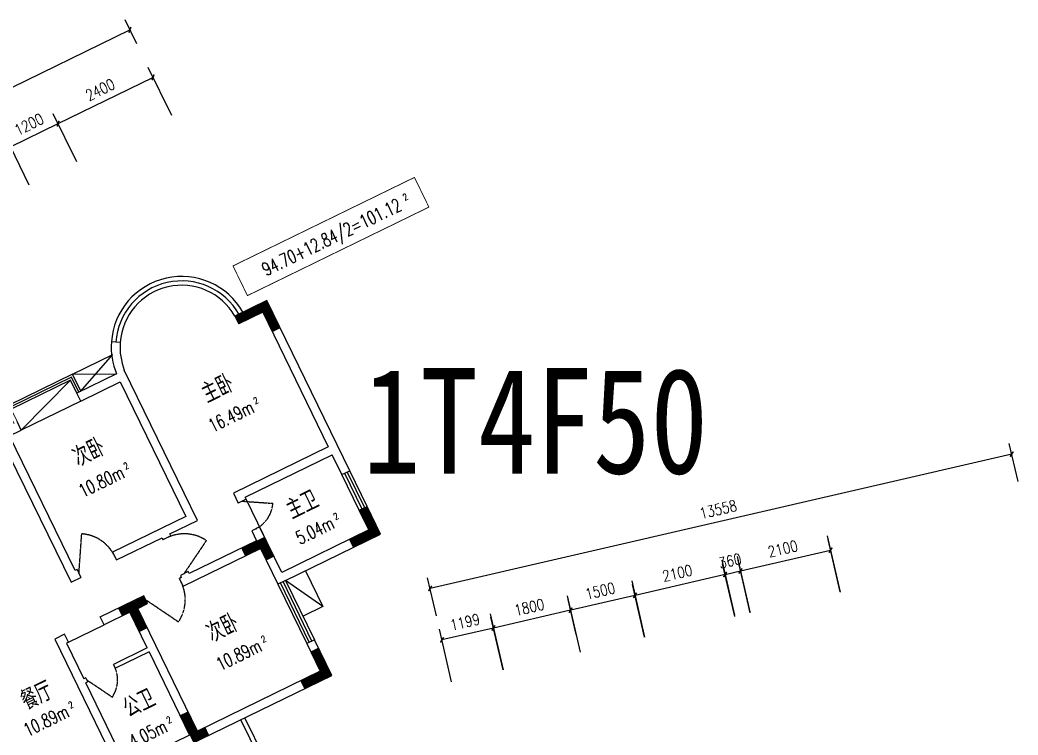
# Model space of a CAD drawing. Header units: millimetres. Extents: x 837 to 48023, y 334 to 42687.
# Drawn here: x 25354 to 48023, y 26449 to 42687 of the extents above; entities that cross this region are included whole.
import ezdxf
from ezdxf.enums import TextEntityAlignment as Align

# ---------------------------------------------------------------- set-up
doc = ezdxf.new("R2010")
doc.units = ezdxf.units.MM
doc.linetypes.add('DASH', pattern=[0.35, 0.25, -0.1])
for name, color, linetype in [('AXIS', 3, 'Continuous'), ('BEI', 2, 'Continuous'), ('BZ', 34, 'Continuous'), ('KWC', 103, 'Continuous'), ('PUB_TEXT', 7, 'Continuous'), ('PUB_WINDW', 7, 'Continuous'), ('TEXT', 5, 'Continuous'), ('W', 3, 'Continuous'), ('WALL', 255, 'Continuous'), ('WINDOW', 2, 'Continuous'), ('YT', 4, 'Continuous')]:
    doc.layers.add(name, color=color, linetype=linetype)
doc.styles.add('-宋体', font='SimSun.ttf', dxfattribs={"width": 0.8})
doc.styles.add('DIM_FONT', font='SIMPLEX', dxfattribs={"width": 0.8})
doc.styles.add('SIMPLEX', font='SIMPLEX.SHX')
doc.styles.add('Z1', font='simplex.shx', dxfattribs={"width": 0.8, "bigfont": 'hztxt.shx'})
doc.dimstyles.new('DIM', dxfattribs={"dimscale": 1.5, "dimtxt": 250, "dimasz": 0.7, "dimexe": 250, "dimexo": 0, "dimgap": 150, "dimtad": 1, "dimdec": 0, "dimzin": 0, "dimdsep": 46, "dimtxsty": 'DIM_FONT', "dimblk": '_DIMX', "dimblk1": '_DIMX', "dimblk2": '_DIMX', "dimsah": 1, "dimcen": 0.09, "dimclrt": 7, "dimadec": 0, "dimazin": 0, "dimtfac": 1, "dimtdec": 0, "dimtix": 1, "dimtmove": 2, "dimatfit": 3, "dimldrblk": '_DIMX', "dimfxl": 1, "dimtolj": 1, "dimtzin": 0, "dimarcsym": 0})

# ---------------------------------------------------------------- blocks, each defined once
blk = doc.blocks.new('_DIMX')
at = {"const_width": 50}
blk.add_lwpolyline([(-70, -70), (70, 70)], dxfattribs=at)
blk = doc.blocks.new('*D45')
at = {"color": 0, "linetype": 'ByBlock', "transparency": 16777216}
for p, q in [((84322, -419686), (84057, -419143)), ((64753, -428836), (84166, -419368)), ((64908, -429155), (64643, -428612))]:
    blk.add_line(p, q, dxfattribs=at)
at = {"layer": 'DEFPOINTS', "color": 0, "linetype": 'ByBlock', "transparency": 16777216}
for p in [(84167, -419368), (84322, -419686), (64908, -429155)]:
    blk.add_point(p, dxfattribs=at)
at = {"color": 0, "linetype": 'ByBlock', "transparency": 16777216, "xscale": 0.7, "yscale": 0.7, "zscale": 0.7}
for p, rotation in [((84167, -419368), 25.9998945054925), ((64753, -428836), 205.9998945054925)]:
    blk.add_blockref('_DIMX', p, dxfattribs=dict(at, rotation=rotation))
at = {"color": 7, "linetype": 'ByBlock', "transparency": 16777216, "insert": (74339, -423855), "char_height": 250, "attachment_point": 5, "rotation": 25.9999, "style": 'DIM_FONT'}
blk.add_mtext('\\A1;21600', dxfattribs=at)
blk = doc.blocks.new('*D41')
at = {"color": 0, "linetype": 'ByBlock', "transparency": 16777216}
for p, q in [((92643, -433901), (92368, -432707)), ((91475, -434171), (91199, -432977)), ((92423, -432951), (91256, -433220))]:
    blk.add_line(p, q, dxfattribs=at)
at = {"layer": 'DEFPOINTS', "color": 0, "linetype": 'ByBlock', "transparency": 16777216}
for p in [(91256, -433220), (92643, -433901), (91475, -434171)]:
    blk.add_point(p, dxfattribs=at)
at = {"color": 0, "linetype": 'ByBlock', "transparency": 16777216, "xscale": 0.7, "yscale": 0.7, "zscale": 0.7}
for p, rotation in [((92424, -432950), 12.99989450449706), ((91256, -433220), 192.9998945044971)]:
    blk.add_blockref('_DIMX', p, dxfattribs=dict(at, rotation=rotation))
at = {"color": 7, "linetype": 'ByBlock', "transparency": 16777216, "insert": (91778, -432817), "char_height": 250, "attachment_point": 5, "rotation": 12.9999, "style": 'DIM_FONT'}
blk.add_mtext('\\A1;1199', dxfattribs=at)
blk = doc.blocks.new('_B20NFO')
blk.add_line((-0.5, 0.5), (0.5, 0.5))
blk.add_lwpolyline([(0.5, -0.5, 0.0139, 0.0139, 0), (0.5, -2.65, 0.125, 0.125, 0), (0.556, -2.65, 0.0139, 0.0139, 0), (0.556, -0.5, 0.0139, 0.0139, 0)], format="xyseb")
for points in [[(-0.567, -0.5), (-0.567, -2.65), (0.5, -2.65)], [(-0.533, -0.5), (-0.533, -2.4), (0.5, -2.4)], [(-0.5, -0.5), (-0.5, -2.15), (0.5, -2.15)]]:
    blk.add_lwpolyline(points)
blk = doc.blocks.new('_WBLK')
for p, q in [((-0.5, 0.5), (0.5, 0.5)), ((0.5, 0.167), (-0.5, 0.167)), ((0.5, -0.167), (-0.5, -0.167)), ((-0.5, -0.5), (0.5, -0.5))]:
    blk.add_line(p, q)
at = {"style": 'SIMPLEX', "flags": 9}
blk.add_attdef('A', text='', height=1, dxfattribs=at).set_placement((0, 1.5), align=Align.MIDDLE)
blk = doc.blocks.new('*D62')
at = {"color": 0, "linetype": 'ByBlock', "transparency": 16777216}
for p, q in [((85117, -421316), (84583, -420221)), ((82536, -421498), (84692, -420446)), ((82960, -422368), (82426, -421273))]:
    blk.add_line(p, q, dxfattribs=at)
at = {"layer": 'DEFPOINTS', "color": 0, "linetype": 'ByBlock', "transparency": 16777216}
for p in [(84693, -420446), (85117, -421316), (82960, -422368)]:
    blk.add_point(p, dxfattribs=at)
at = {"color": 0, "linetype": 'ByBlock', "transparency": 16777216, "xscale": 0.7, "yscale": 0.7, "zscale": 0.7}
for p, rotation in [((84693, -420446), 25.99989450549245), ((82536, -421498), 205.9998945054924)]:
    blk.add_blockref('_DIMX', p, dxfattribs=dict(at, rotation=rotation))
at = {"color": 7, "linetype": 'ByBlock', "transparency": 16777216, "insert": (83494, -420725), "char_height": 250, "attachment_point": 5, "rotation": 25.9999, "style": 'DIM_FONT'}
blk.add_mtext('\\A1;2400', dxfattribs=at)
blk = doc.blocks.new('*D44')
at = {"color": 0, "linetype": 'ByBlock', "transparency": 16777216}
for p, q in [((81881, -422894), (81347, -421800)), ((79570, -422944), (81456, -422025)), ((79994, -423814), (79460, -422720))]:
    blk.add_line(p, q, dxfattribs=at)
at = {"layer": 'DEFPOINTS', "color": 0, "linetype": 'ByBlock', "transparency": 16777216}
for p in [(81457, -422024), (81881, -422894), (79994, -423814)]:
    blk.add_point(p, dxfattribs=at)
at = {"color": 0, "linetype": 'ByBlock', "transparency": 16777216, "xscale": 0.7, "yscale": 0.7, "zscale": 0.7}
for p, rotation in [((81457, -422024), 25.99989450549245), ((79569, -422945), 205.9998945054924)]:
    blk.add_blockref('_DIMX', p, dxfattribs=dict(at, rotation=rotation))
at = {"color": 7, "linetype": 'ByBlock', "transparency": 16777216, "insert": (80393, -422237), "char_height": 250, "attachment_point": 5, "rotation": 25.9999, "style": 'DIM_FONT'}
blk.add_mtext('\\A1;2100', dxfattribs=at)
blk = doc.blocks.new('*D42')
at = {"color": 0, "linetype": 'ByBlock', "transparency": 16777216}
for p, q in [((82960, -422368), (82426, -421273)), ((81458, -422024), (82535, -421498)), ((81881, -422894), (81347, -421800))]:
    blk.add_line(p, q, dxfattribs=at)
at = {"layer": 'DEFPOINTS', "color": 0, "linetype": 'ByBlock', "transparency": 16777216}
for p in [(82536, -421498), (82960, -422368), (81881, -422894)]:
    blk.add_point(p, dxfattribs=at)
at = {"color": 0, "linetype": 'ByBlock', "transparency": 16777216, "xscale": 0.7, "yscale": 0.7, "zscale": 0.7}
for p, rotation in [((82536, -421498), 25.99989450549245), ((81457, -422024), 205.9998945054924)]:
    blk.add_blockref('_DIMX', p, dxfattribs=dict(at, rotation=rotation))
at = {"color": 7, "linetype": 'ByBlock', "transparency": 16777216, "insert": (81876, -421514), "char_height": 250, "attachment_point": 5, "rotation": 25.9999, "style": 'DIM_FONT'}
blk.add_mtext('\\A1;1200', dxfattribs=at)
blk = doc.blocks.new('*D63')
at = {"color": 0, "linetype": 'ByBlock', "transparency": 16777216}
for p, q in [((100302, -432133), (100026, -430939)), ((98037, -431655), (100082, -431183)), ((98256, -432606), (97980, -431412))]:
    blk.add_line(p, q, dxfattribs=at)
at = {"layer": 'DEFPOINTS', "color": 0, "linetype": 'ByBlock', "transparency": 16777216}
for p in [(100082, -431183), (100302, -432133), (98256, -432606)]:
    blk.add_point(p, dxfattribs=at)
at = {"color": 0, "linetype": 'ByBlock', "transparency": 16777216, "xscale": 0.7, "yscale": 0.7, "zscale": 0.7}
for p, rotation in [((100082, -431183), 12.99999999999767), ((98036, -431655), 192.9999999999977)]:
    blk.add_blockref('_DIMX', p, dxfattribs=dict(at, rotation=rotation))
at = {"color": 7, "linetype": 'ByBlock', "transparency": 16777216, "insert": (98998, -431151), "char_height": 250, "attachment_point": 5, "rotation": 13, "style": 'DIM_FONT'}
blk.add_mtext('\\A1;2100', dxfattribs=at)
blk = doc.blocks.new('*D65')
at = {"color": 0, "linetype": 'ByBlock', "transparency": 16777216}
for p, q in [((95766, -432757), (95583, -431965)), ((94304, -433095), (94122, -432303)), ((95639, -432209), (94179, -432546))]:
    blk.add_line(p, q, dxfattribs=at)
at = {"layer": 'DEFPOINTS', "color": 0, "linetype": 'ByBlock', "transparency": 16777216}
for p in [(94178, -432546), (95766, -432757), (94304, -433095)]:
    blk.add_point(p, dxfattribs=at)
at = {"color": 0, "linetype": 'ByBlock', "transparency": 16777216, "xscale": 0.7, "yscale": 0.7, "zscale": 0.7}
for p, rotation in [((95639, -432209), 12.99989450549626), ((94178, -432546), 192.9998945054963)]:
    blk.add_blockref('_DIMX', p, dxfattribs=dict(at, rotation=rotation))
at = {"color": 7, "linetype": 'ByBlock', "transparency": 16777216, "insert": (94847, -432109), "char_height": 250, "attachment_point": 5, "rotation": 12.9999, "style": 'DIM_FONT'}
blk.add_mtext('\\A1;1500', dxfattribs=at)
blk = doc.blocks.new('*D66')
at = {"color": 0, "linetype": 'ByBlock', "transparency": 16777216}
for p, q in [((94304, -433095), (94122, -432303)), ((92551, -433500), (92368, -432707)), ((94177, -432546), (92425, -432951))]:
    blk.add_line(p, q, dxfattribs=at)
at = {"layer": 'DEFPOINTS', "color": 0, "linetype": 'ByBlock', "transparency": 16777216}
for p in [(92424, -432951), (94304, -433095), (92551, -433500)]:
    blk.add_point(p, dxfattribs=at)
at = {"color": 0, "linetype": 'ByBlock', "transparency": 16777216, "xscale": 0.7, "yscale": 0.7, "zscale": 0.7}
for p, rotation in [((94178, -432546), 12.99989450549626), ((92424, -432951), 192.9998945054963)]:
    blk.add_blockref('_DIMX', p, dxfattribs=dict(at, rotation=rotation))
at = {"color": 7, "linetype": 'ByBlock', "transparency": 16777216, "insert": (93239, -432481), "char_height": 250, "attachment_point": 5, "rotation": 12.9999, "style": 'DIM_FONT'}
blk.add_mtext('\\A1;1800', dxfattribs=at)
blk = doc.blocks.new('*D64')
at = {"color": 0, "linetype": 'ByBlock', "transparency": 16777216}
for p, q in [((97905, -432687), (97629, -431493)), ((97685, -431736), (95640, -432209)), ((95859, -433159), (95583, -431965))]:
    blk.add_line(p, q, dxfattribs=at)
at = {"layer": 'DEFPOINTS', "color": 0, "linetype": 'ByBlock', "transparency": 16777216}
for p in [(95639, -432209), (97905, -432687), (95859, -433159)]:
    blk.add_point(p, dxfattribs=at)
at = {"color": 0, "linetype": 'ByBlock', "transparency": 16777216, "xscale": 0.7, "yscale": 0.7, "zscale": 0.7}
for p, rotation in [((97686, -431736), 12.99989450549458), ((95639, -432209), 192.9998945054946)]:
    blk.add_blockref('_DIMX', p, dxfattribs=dict(at, rotation=rotation))
at = {"color": 7, "linetype": 'ByBlock', "transparency": 16777216, "insert": (96601, -431705), "char_height": 250, "attachment_point": 5, "rotation": 12.9999, "style": 'DIM_FONT'}
blk.add_mtext('\\A1;2100', dxfattribs=at)
blk = doc.blocks.new('*D67')
at = {"color": 0, "linetype": 'ByBlock', "transparency": 16777216}
for p, q in [((97905, -432687), (97629, -431493)), ((98256, -432606), (97980, -431412)), ((97685, -431736), (97684, -431737)), ((97686, -431736), (98036, -431655)), ((98037, -431655), (98038, -431655))]:
    blk.add_line(p, q, dxfattribs=at)
at = {"layer": 'DEFPOINTS', "color": 0, "linetype": 'ByBlock', "transparency": 16777216}
for p in [(98036, -431655), (97905, -432687), (98256, -432606)]:
    blk.add_point(p, dxfattribs=at)
at = {"color": 0, "linetype": 'ByBlock', "transparency": 16777216, "xscale": 0.7, "yscale": 0.7, "zscale": 0.7}
for p, rotation in [((98036, -431655), 192.999999999997), ((97686, -431736), 12.99999999999692)]:
    blk.add_blockref('_DIMX', p, dxfattribs=dict(at, rotation=rotation))
at = {"color": 7, "linetype": 'ByBlock', "transparency": 16777216, "insert": (97799, -431428), "char_height": 250, "attachment_point": 5, "rotation": 13, "style": 'DIM_FONT'}
blk.add_mtext('\\A1;360', dxfattribs=at)
blk = doc.blocks.new('*D40')
at = {"color": 0, "linetype": 'ByBlock', "transparency": 16777216}
for p, q in [((104340, -429622), (104140, -428758)), ((104196, -429002), (90986, -432051)), ((91129, -432672), (90929, -431808))]:
    blk.add_line(p, q, dxfattribs=at)
at = {"layer": 'DEFPOINTS', "color": 0, "linetype": 'ByBlock', "transparency": 16777216}
for p in [(104340, -429622), (90986, -432051), (91129, -432672)]:
    blk.add_point(p, dxfattribs=at)
at = {"color": 0, "linetype": 'ByBlock', "transparency": 16777216, "xscale": 0.7, "yscale": 0.7, "zscale": 0.7}
for p, rotation in [((104196, -429002), 12.99994865373599), ((90986, -432051), 192.999948653736)]:
    blk.add_blockref('_DIMX', p, dxfattribs=dict(at, rotation=rotation))
at = {"color": 7, "linetype": 'ByBlock', "transparency": 16777216, "insert": (97529, -430258), "char_height": 250, "attachment_point": 5, "rotation": 12.9999, "style": 'DIM_FONT'}
blk.add_mtext('\\A1;13558', dxfattribs=at)
blk = doc.blocks.new('1T4F50深上格林')
at = {"layer": 'AXIS'}
for p, q in [((26673.7, 31648.9), (26968.3, 30372.9)), ((24276.8, 31095.6), (24565.4, 29845.2)), ((24627.5, 31176.5), (24916.5, 29924.9)), ((22230.6, 30623.2), (22525.2, 29347.1)), ((20769.1, 30285.7), (21063.7, 29009.7)), ((19015.2, 29880.8), (19309.8, 28604.8))]:
    blk.add_line(p, q, dxfattribs=at)
at = {"layer": 'BEI'}
for p, q in [((13313.1, 36678.2), (13354.2, 36593.9)), ((8367.7, 34050.6), (9483.6, 35184.5))]:
    blk.add_line(p, q, dxfattribs=at)
at = {"layer": 'BEI', "const_width": 20}
blk.add_lwpolyline([(13504.1, 37103.3), (13175.3, 37777.4), (17296.6, 39787.5), (17625.4, 39113.4)], close=True, dxfattribs=at)
at = {"layer": 'BZ', "const_width": 200}
for points in [[(13263.7, 36549.8), (13986, 36902.1), (13896.1, 36858.2), (14159.1, 36319)], [(16131.8, 32274.4), (16394.8, 31735.1), (15855.5, 31472.1)], [(13405.4, 31278.4), (13843.2, 31491.9), (14018.5, 31132.4)], [(10607.5, 29913.8), (10877.1, 30045.3), (11140.1, 29506)], [(11191.7, 30198.7), (10877.1, 30045.3)], [(15026.8, 29065.2), (15289.8, 28525.9), (14750.5, 28262.9)], [(12593.4, 27210.8), (12323.7, 27079.3), (12060.7, 27618.6)]]:
    blk.add_lwpolyline(points, dxfattribs=at)
at = {"layer": 'KWC'}
blk.add_line((13867.3, 31670.6), (13472.7, 32479.5), dxfattribs=at)
at = {"layer": 'W'}
for p, q in [((9529.6, 35318.2), (10443.8, 35764.1)), ((10428.1, 35756.5), (9703.1, 34924.5)), ((9529.6, 35318.2), (10529.5, 35327.5)), ((15215.3, 30047.2), (14371.4, 30637))]:
    blk.add_line(p, q, dxfattribs=at)
blk.add_lwpolyline([(14820.8, 30856.2), (15215.3, 30047.2), (14765.9, 29828)], dxfattribs=at)
at = {"layer": 'WALL'}
for p, q in [((13942.1, 36991.9), (13219.9, 36639.7)), ((15827.1, 33127.1), (13942.1, 36991.9)), ((13850, 36724.5), (13307.6, 36459.9)), ((13850, 36724.5), (15340.5, 33668.6)), ((13219.9, 36639.7), (13307.6, 36459.9)), ((10612.3, 36038.8), (10412.8, 36053.2)), ((12372.3, 31998.4), (10706.5, 35413.8)), ((10529.5, 35327.5), (9628.2, 34887.9)), ((9715.9, 34708.2), (10614.4, 35146.4)), ((10614.4, 35146.4), (12104.8, 32090.5)), ((9715.9, 34708.2), (9628.2, 34887.9)), ((8097.8, 33918.9), (8367.7, 34050.6)), ((8367.7, 34050.6), (8280, 34230.4)), ((7918, 33831.3), (9496.1, 30595.6)), ((9588.2, 30863), (8097.8, 33918.9)), ((15340.5, 33668.6), (13183.4, 32616.5)), ((13450.8, 32524.4), (15428.2, 33488.8)), ((15647.4, 33039.4), (15428.2, 33488.8)), ((15647.4, 33039.4), (15827.1, 33127.1)), ((13183.4, 32616.5), (13293, 32391.8)), ((13472.7, 32479.5), (13293, 32391.8)), ((13472.7, 32479.5), (13450.8, 32524.4)), ((16041.9, 32230.5), (16221.7, 32318.2)), ((16261.1, 31781.1), (16041.9, 32230.5)), ((16528.5, 31689.1), (16221.7, 32318.2)), ((12104.8, 32090.5), (10442.1, 31279.5)), ((11743.1, 31691.5), (12372.3, 31998.4)), ((13779.6, 31850.3), (13599.8, 31762.7)), ((13599.8, 31762.7), (13709.4, 31538)), ((14283.7, 30816.7), (13779.6, 31850.3)), ((16261.1, 31781.1), (14283.7, 30816.7)), ((10529.7, 31099.7), (11563.4, 31603.9)), ((11563.4, 31603.9), (11585.3, 31558.9)), ((11765, 31646.6), (11585.3, 31558.9)), ((11765, 31646.6), (11743.1, 31691.5)), ((13709.4, 31538), (12181.5, 30792.7)), ((14371.4, 30637), (16528.5, 31689.1)), ((12044.5, 30503.4), (13797.1, 31358.2)), ((13797.1, 31358.2), (14191.6, 30549.3)), ((10442.1, 31279.5), (10529.7, 31099.7)), ((9633.2, 30885), (9588.2, 30863)), ((9633.2, 30885), (9720.8, 30705.2)), ((12159.6, 30837.7), (11979.8, 30750)), ((12181.5, 30792.7), (12159.6, 30837.7)), ((9496.1, 30595.6), (9720.8, 30705.2)), ((12001.7, 30705.1), (11956.8, 30683.1)), ((12044.5, 30503.4), (11956.8, 30683.1)), ((11979.8, 30750), (12001.7, 30705.1)), ((14371.4, 30637), (14191.6, 30549.3)), ((10159.2, 29806.4), (10923.2, 30179)), ((11147.9, 30288.6), (10698.5, 30069.4)), ((11235.5, 30108.9), (11147.9, 30288.6)), ((11010.8, 29999.3), (11235.5, 30108.9)), ((12369.8, 27213), (11010.8, 29999.3)), ((10246.9, 29626.6), (10159.2, 29806.4)), ((10831.1, 29911.6), (10246.9, 29626.6)), ((11225.6, 29102.7), (10831.1, 29911.6)), ((9350.3, 29411.9), (9125.6, 29302.3)), ((9125.6, 29302.3), (10572.2, 26336.3)), ((9438, 29232.1), (9350.3, 29411.9)), ((15029, 29288.8), (14849.2, 29201.1)), ((15423.5, 28479.9), (15029, 29288.8)), ((9438, 29232.1), (9393, 29210.2)), ((9393, 29210.2), (9787.5, 28401.3)), ((11225.6, 29102.7), (10461.6, 28730.1)), ((14849.2, 29201.1), (15156.1, 28571.9)), ((11269.5, 29012.8), (10505.5, 28640.2)), ((11269.5, 29012.8), (12190, 27125.3)), ((10505.5, 28640.2), (10461.6, 28730.1)), ((15156.1, 28571.9), (12369.8, 27213)), ((9832.5, 28423.2), (9787.5, 28401.3)), ((9876.3, 28333.3), (9832.5, 28423.2)), ((11918.2, 26770.2), (15423.5, 28479.9)), ((9876.3, 28333.3), (9831.4, 28311.4)), ((10752, 26423.9), (9831.4, 28311.4)), ((12190, 27125.3), (10752, 26423.9))]:
    blk.add_line(p, q, dxfattribs=at)
for centre, radius, start, end in [((12008.6, 35937.7), 1600, 175.8571, 202.41657), ((12082, 35940.7), 1473, 176.18094, 200.95864)]:
    blk.add_arc(centre, radius, start, end, dxfattribs=at)
at = {"layer": 'WINDOW', "linetype": 'DASH', "ltscale": 0.8}
for p, q in [((13382.9, 32435.7), (14081.2, 32386.8)), ((9677, 30795.1), (9739.8, 31692.9)), ((12069.7, 30793.8), (12573, 31540)), ((11191.7, 30198.7), (11937.8, 29695.5)), ((9854.4, 28378.3), (10434.7, 27986.8))]:
    blk.add_line(p, q, dxfattribs=at)
at = {"layer": 'WINDOW'}
for radius, start, end in [(1600, 29.58322, 175.8571), (1500, 29.58322, 175.8571), (1400, 30.09601, 175.85704)]:
    blk.add_arc((12008.6, 35937.7), radius, start, end, dxfattribs=at)
at = {"layer": 'WINDOW', "linetype": 'DASH', "ltscale": 0.8}
for centre, radius, start, end in [((13382.9, 32435.7), 700, 295.99989, 355.99989), ((9677, 30795.1), 900, 25.99989, 85.99989), ((12069.7, 30793.8), 900, 55.99989, 115.99989), ((11191.7, 30198.7), 900, 325.99989, 25.99989), ((9854.4, 28378.3), 700, 325.99989, 25.99989)]:
    blk.add_arc(centre, radius, start, end, dxfattribs=at)
at = {"layer": 'YT'}
for p, q in [((9438, 29232.1), (10246.9, 29626.6)), ((14320.7, 25494.3), (13356.3, 27471.6)), ((14410.6, 25538.1), (13446.1, 27515.4))]:
    blk.add_line(p, q, dxfattribs=at)
at = {"layer": 'WINDOW'}
for name, p, xscale, yscale, zscale, rotation in [('_B20NFO', (8998, 34469.3), 1500, 200.0000000000582, 1500, 205.9998945054925), ('_WBLK', (15934.5, 32678.8), -900, 200.0000000000146, 900, 295.9998945054925), ('_WBLK', (14610.3, 29919), -1500, 200, 1500, 115.9998945054925)]:
    blk.add_blockref(name, p, dxfattribs=dict(at, xscale=xscale, yscale=yscale, zscale=zscale, rotation=rotation))
at = {"style": 'DIM_FONT', "width": 0.7, "flags": 9}
for tag, p in [('YSIZE', (18713.3, 23631.3)), ('XSIZE', (18713.3, 23631.3)), ('XSIZE', (1938.1, 15449.5)), ('YSIZE', (1938.1, 15449.5))]:
    blk.add_attdef(tag, p, '', height=0.5, rotation=25.99989, dxfattribs=at)
at = {"layer": 'PUB_TEXT', "style": 'DIM_FONT', "width": 0.7}
for s, p in [('94.70+12.84/2=101.12', (16968.2, 39190.7)), ('16.49m', (13615, 34600.1)), ('10.80m', (10669, 33118.8)), ('5.04m', (15436.5, 31970.4)), ('10.89m', (13790.8, 29183.7)), ('10.89m', (9415.4, 27690.4)), ('4.05m', (11644.1, 27350.8))]:
    blk.add_text(s, height=300, rotation=25.99989, dxfattribs=at).set_placement(p, align=Align.MIDDLE_RIGHT)
for p in [(17010.2, 39222.1), (13615, 34600.1), (10669, 33118.8), (15436.5, 31970.4), (13790.8, 29183.7), (9415.4, 27690.4), (11644.1, 27350.8)]:
    blk.add_text(' 2', height=150, rotation=25.99989, dxfattribs=at).set_placement(p)
at = {"layer": 'TEXT', "style": 'Z1', "width": 0.8}
for s, p in [('主卧', (12598.4, 34638.6)), ('次卧', (9672.7, 33189.8)), ('主卫', (14523.6, 32001.3)), ('次卧', (12713, 29201)), ('餐厅', (8490.1, 27663.3)), ('公卫', (10816, 27489.9))]:
    blk.add_text(s, height=450, rotation=25.99989, dxfattribs=at).set_placement(p)
at = {"layer": 'AXIS'}
for p1, p2, distance, picture, middle in [((-8425.5, 33351), (10988.5, 42819.8), 354.6, '*D45', (1005.5, 38651.3)), ((31006, 32883.8), (17795.4, 29833.9), -637.1, '*D40', (24195.5, 32247.6)), ((24922.1, 29900.5), (26968.3, 30372.9), 975.3, '*D63', (25664, 31354.9)), ((24571.4, 29819.5), (24922.1, 29900.5), 975.3, '*D67', (24465.5, 31078.2)), ((24571.4, 29819.5), (22525.2, 29347.1), -975.3, '*D64', (23267, 30801.5)), ((19309.8, 28604.8), (18141.5, 28335), -975.9, '*D41', (18444.2, 29688.7))]:
    dim = blk.add_aligned_dim(p1=p1, p2=p2, distance=distance, dimstyle='DIM', override={"dimscale": 1}, dxfattribs=at)
    dim.commit()
    dim.dimension.update_dxf_attribs({"geometry": picture, "text_midpoint": middle, "insert": (-73333.6, 462506.1)})
for base, p1, p2, angle, picture, middle in [((11359, 42060), (9626, 40138.3), (11783.2, 41190.4), 25.99989, '*D62', (10159.9, 41781.1)), ((9201.9, 41007.9), (8547.5, 39612.3), (9626, 40138.3), 25.99989, '*D42', (8542.1, 40992)), ((8123.4, 40481.8), (6660, 38691.7), (8547.5, 39612.3), 25.99989, '*D44', (7059.1, 40268.7)), ((20844.3, 29959.9), (22432.5, 29748.8), (20970.9, 29411.4), 12.99989, '*D65', (21513.2, 30396.6)), ((19090.4, 29555), (20970.9, 29411.4), (19217, 29006.5), 12.99989, '*D66', (19905.5, 30025.4))]:
    dim = blk.add_linear_dim(base=base, p1=p1, p2=p2, angle=angle, dimstyle='DIM', override={"dimscale": 1}, dxfattribs=at)
    dim.commit()
    dim.dimension.update_dxf_attribs({"geometry": picture, "text_midpoint": middle, "insert": (-73333.6, 462506.1)})

msp = doc.modelspace()

# ---------------------------------------------------------------- block references
at = {"layer": 'PUB_WINDW'}
msp.add_blockref('1T4F50深上格林', (17017, -676), dxfattribs=at)

# ---------------------------------------------------------------- texts
at = {"layer": 'PUB_TEXT', "style": '-宋体', "width": 0.8}
msp.add_text('1T4F50', height=2400, dxfattribs=at).set_placement((33144, 32387))

doc.saveas('drawing.dxf')
